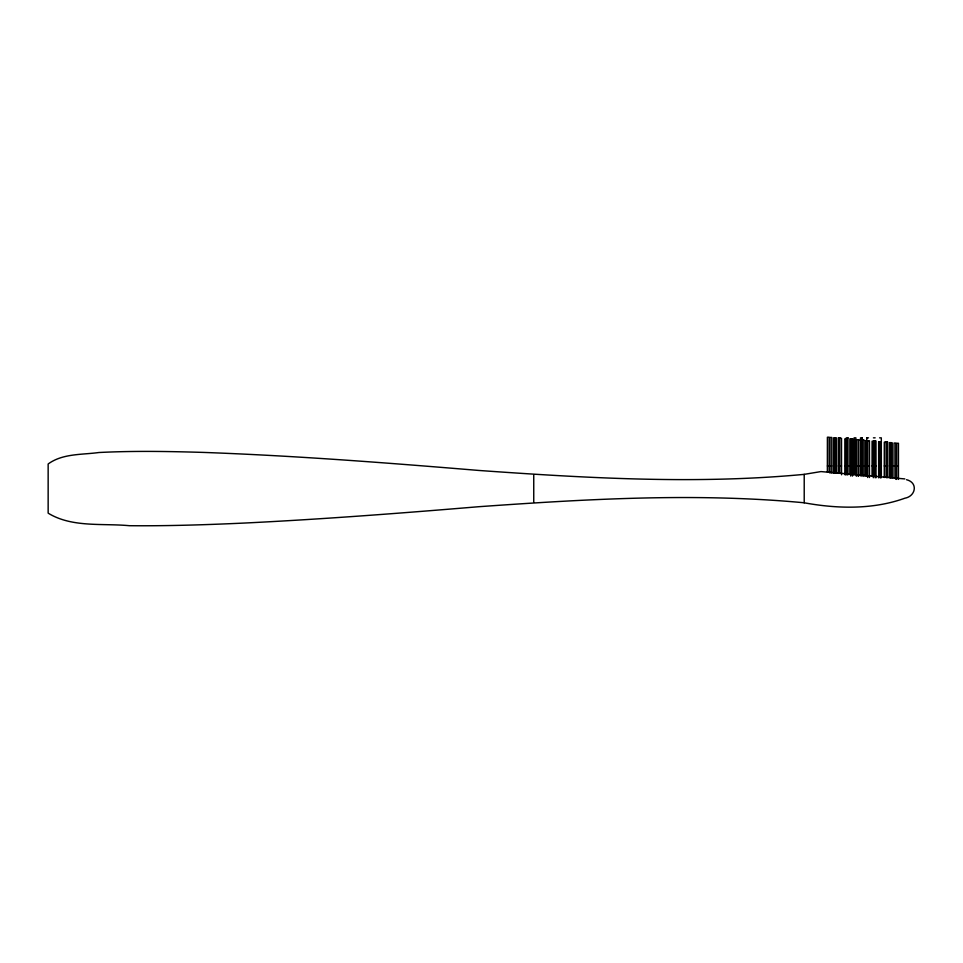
<?xml version="1.0" encoding="UTF-8"?>
<svg xmlns="http://www.w3.org/2000/svg" width="963" height="963" viewBox="0 0 963 963"><rect width="100%" height="100%" fill="white"/><g stroke="black" fill="none" stroke-linecap="round" stroke-linejoin="round"><path stroke-width="1.44" d="M804.213 474.362C696.177 484.545 586.852 478.081 478.78 470.45C387.138 462.842 295.412 455.752 203.506 452.417C168.645 451.37 133.749 450.756 98.9 452.514C81.891 454.861 62.691 453.368 48.15 463.985L48.15 513.159C72.093 527.832 102.511 523.138 129.355 525.702C167.875 526.063 206.383 524.799 244.855 523.029C322.93 519.189 400.885 513.207 478.78 506.707C586.852 499.075 696.177 492.599 804.213 502.782M840.037 437.84L838.328 437.84L838.292 473.254M846.224 437.84L847.946 437.84M862.234 437.84L860.525 437.84L860.428 475.903M866.796 437.84L868.518 437.84M873.429 437.84L875.138 437.84M879.58 437.84L881.301 437.84L881.338 477.648M839.11 438.321L841.506 438.297L841.53 474.783M845.418 438.875L847.139 438.875L847.163 474.566M851.569 438.851L849.86 438.851L849.823 474.566M852.472 439.248L850.75 439.248L850.726 476.071M860.404 440.043L858.683 440.043L858.647 475.903M863.763 440.235L862.041 440.235L862.005 476.42M867.711 440.741L869.42 440.741L869.457 477.528M874.272 440.982L875.993 440.982L876.029 477.744M875.042 441.223L872.093 441.21L872.057 476.36M878.665 441.788L880.603 441.716M885.816 441.993L887.525 441.993M886.02 442.186L884.299 442.186L884.263 477.528M884.985 442.342L886.706 442.342L886.73 477.684M827.398 465.948L829.107 465.948M830.034 465.948L831.743 465.948M833.597 465.948L836.341 465.948M838.328 465.948L841.506 465.948M845.201 465.948L847.946 465.948M849.86 465.948L853.712 465.948M854.133 465.948L855.842 465.948M856.384 465.948L858.093 465.948M858.683 465.948L863.787 465.948M865.4 465.948L869.42 465.948M872.093 465.948L875.993 465.948M878.665 465.948L881.301 465.948M884.299 465.948L887.525 465.948M889.463 465.948L892.207 465.948M894.061 465.948L895.771 465.948M896.697 465.948L898.407 465.948M904.847 478.924L820.97 471.581L804.213 474.35L804.213 502.794C837.304 508.837 872.863 509.728 904.883 498.208C915.705 496.318 918.377 482.644 906.532 479.706M898.443 479.418L898.443 443.269L896.697 443.269L896.661 479.418M895.807 479.333L895.807 443.04L894.061 443.04L894.025 477.841M892.244 477.889L892.244 442.824L890.498 442.824L890.462 477.889M891.208 477.696L891.208 442.643L889.463 442.643L889.427 477.696M887.561 441.993L887.561 477.552M886.056 442.186L886.056 477.528M880.639 441.716L880.639 477.901M880.423 441.788L880.423 477.455M878.858 441.716L878.858 477.901M878.641 441.788L878.641 477.455M875.078 441.223L875.078 477.72M873.838 441.21L873.838 476.36M873.297 441.223L873.297 477.72M867.675 440.741L867.675 477.528M867.157 476.131L867.157 440.621L865.4 440.621L865.376 476.131M866.76 437.84L866.76 476.179M863.823 476.432L863.823 439.922L862.066 439.922L862.029 474.94M862.27 437.84L862.27 474.723M858.129 476.24L858.129 439.742L856.384 439.742L856.348 476.24M855.878 474.723L855.878 437.84L854.133 437.84L854.097 474.723M853.748 474.771L853.748 439.453L852.002 439.453L851.966 474.771M852.508 439.248L852.508 476.071M847.982 437.84L847.982 474.723M846.946 474.928L846.946 438.767L845.201 438.767L845.165 474.928M845.382 438.875L845.382 474.566M839.748 438.297L839.748 473.302M839.074 438.321L839.074 473.411M836.378 473.182L836.378 437.84L833.597 437.84L833.561 473.254M835.342 437.84L835.342 473.254M834.596 437.84L834.596 473.182M831.779 473.086L831.779 437.443L830.034 437.443L829.998 473.086M829.143 471.918L829.143 437.214L827.398 437.214L827.361 471.918M533.743 474.831L533.743 502.325"/></g></svg>
